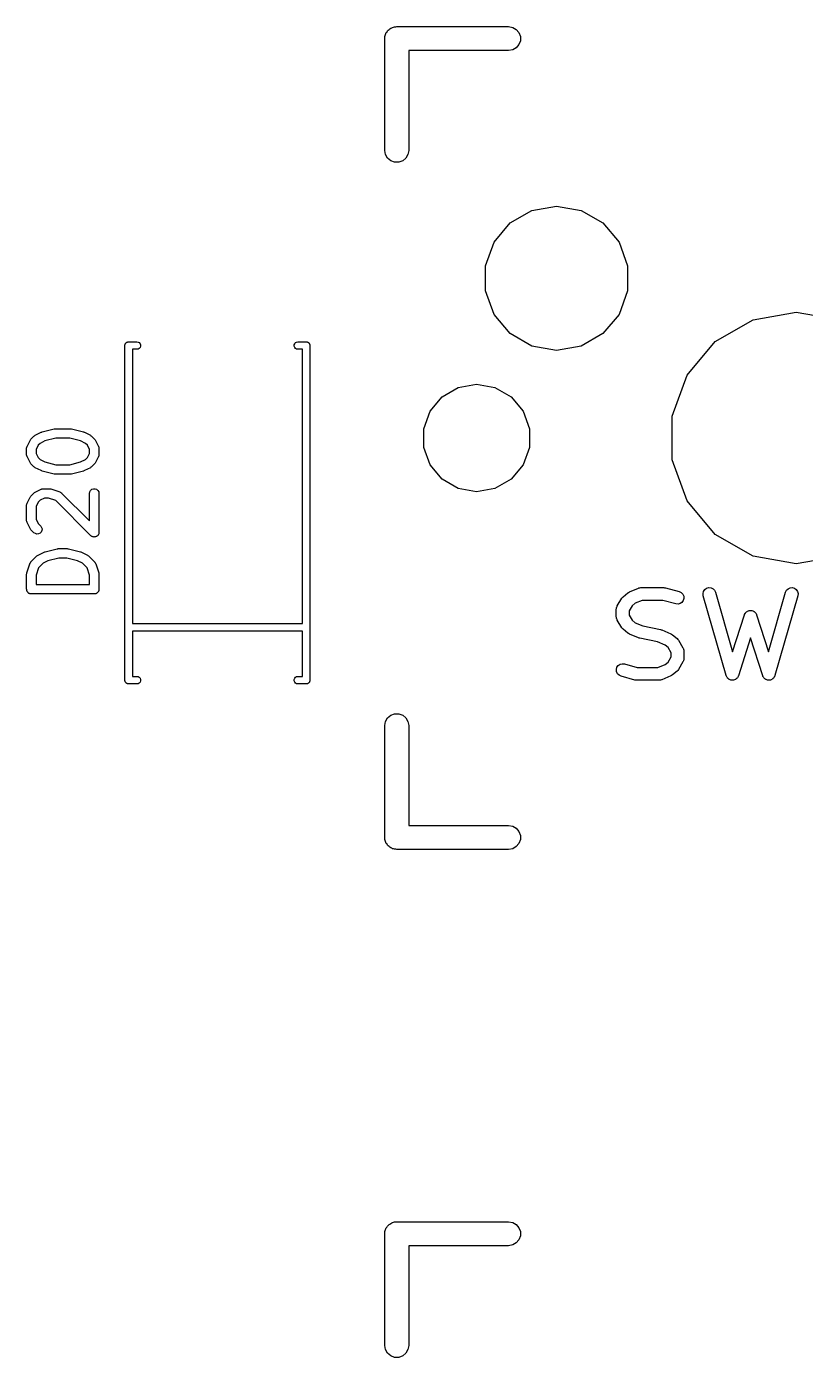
# Model space of a CAD drawing. Extents: x 37 to 154, y -133 to -20.
# Drawn here: x 37.77 to 50.15, y -102.62 to -81.46 of the extents above; entities that cross this region are included whole.
import ezdxf

# ---------------------------------------------------------------- set-up
doc = ezdxf.new("R2010")
doc.units = 0
doc.header["$MEASUREMENT"] = 0
doc.layers.add('BLACK', color=7, linetype='CONTINUOUS')

msp = doc.modelspace()

# ---------------------------------------------------------------- linework, layer by layer
at = {"layer": 'Black'}
for p, q in [((43.4595, -81.65), (43.4624, -81.6336)), ((43.4595, -83.428), (43.4595, -81.65)), ((43.4624, -81.6169), (43.4681, -81.6013)), ((43.4624, -81.6336), (43.4624, -81.6169)), ((43.4681, -81.6013), (43.471, -81.5848)), ((43.471, -81.5848), (43.4793, -81.5704)), ((43.4793, -81.5704), (43.485, -81.5547)), ((43.485, -81.5547), (43.4957, -81.542)), ((43.4957, -81.542), (43.5041, -81.5275)), ((43.5041, -81.5275), (43.5168, -81.5168)), ((43.5168, -81.5168), (43.5275, -81.5041)), ((43.5275, -81.5041), (43.542, -81.4957)), ((43.542, -81.4957), (43.5547, -81.485)), ((43.5547, -81.485), (43.5704, -81.4793)), ((43.5704, -81.4793), (43.5848, -81.471)), ((43.5848, -81.471), (43.6013, -81.4681)), ((43.6013, -81.4681), (43.6169, -81.4624)), ((43.6169, -81.4624), (43.6336, -81.4624)), ((43.6336, -81.4624), (43.65, -81.4595)), ((43.65, -81.4595), (45.428, -81.4595)), ((45.428, -81.4595), (45.4932, -81.471)), ((45.4932, -81.471), (45.5505, -81.5041)), ((45.5505, -81.5041), (45.593, -81.5547)), ((45.593, -81.5547), (45.6156, -81.6169)), ((45.6156, -81.6169), (45.6156, -81.6831)), ((45.428, -81.8405), (43.8405, -81.8405)), ((43.8405, -81.8405), (43.8405, -83.428)), ((45.4932, -81.829), (45.428, -81.8405)), ((45.5505, -81.7959), (45.4932, -81.829)), ((45.593, -81.7452), (45.5505, -81.7959)), ((45.6156, -81.6831), (45.593, -81.7452)), ((43.471, -83.4932), (43.4595, -83.428)), ((43.5041, -83.5505), (43.471, -83.4932)), ((43.5547, -83.593), (43.5041, -83.5505)), ((43.7959, -83.5505), (43.7452, -83.593)), ((43.829, -83.4932), (43.7959, -83.5505)), ((43.8405, -83.428), (43.829, -83.4932)), ((43.6169, -83.6156), (43.5547, -83.593)), ((43.6831, -83.6156), (43.6169, -83.6156)), ((43.7452, -83.593), (43.6831, -83.6156)), ((45.4525, -84.5811), (45.7976, -84.3818)), ((45.7976, -84.3818), (46.19, -84.3126)), ((46.19, -84.3126), (46.5824, -84.3818)), ((46.5824, -84.3818), (46.9275, -84.5811)), ((45.1964, -84.8863), (45.4525, -84.5811)), ((46.9275, -84.5811), (47.1836, -84.8863)), ((45.0601, -85.2608), (45.1964, -84.8863)), ((47.1836, -84.8863), (47.3199, -85.2608)), ((45.0601, -85.6592), (45.0601, -85.2608)), ((47.3199, -85.2608), (47.3199, -85.6592)), ((45.1964, -86.0337), (45.0601, -85.6592)), ((47.3199, -85.6592), (47.1836, -86.0337)), ((45.4525, -86.3389), (45.1964, -86.0337)), ((47.1836, -86.0337), (46.9275, -86.3389)), ((49.3154, -86.1192), (50, -85.9985)), ((50, -85.9985), (50.6846, -86.1192)), ((48.7134, -86.4667), (49.3154, -86.1192)), ((39.33, -86.53), (39.3309, -86.5248)), ((39.33, -91.85), (39.33, -86.53)), ((39.3309, -86.5196), (39.3327, -86.5147)), ((39.3309, -86.5248), (39.3309, -86.5196)), ((39.3327, -86.5147), (39.3336, -86.5095)), ((39.3336, -86.5095), (39.3362, -86.5049)), ((39.3362, -86.5049), (39.338, -86.5)), ((39.338, -86.5), (39.3414, -86.496)), ((39.3414, -86.496), (39.344, -86.4914)), ((39.344, -86.4914), (39.3481, -86.4881)), ((39.3481, -86.4881), (39.3514, -86.484)), ((39.3514, -86.484), (39.356, -86.4814)), ((39.356, -86.4814), (39.36, -86.478)), ((39.36, -86.478), (39.3649, -86.4762)), ((39.3649, -86.4762), (39.3695, -86.4736)), ((39.3695, -86.4736), (39.3747, -86.4727)), ((39.3747, -86.4727), (39.3796, -86.4709)), ((39.3796, -86.4709), (39.3848, -86.4709)), ((39.3848, -86.4709), (39.39, -86.47)), ((39.39, -86.47), (39.52, -86.47)), ((39.52, -86.47), (39.5405, -86.4736)), ((39.5405, -86.4736), (39.5586, -86.484)), ((39.5586, -86.484), (39.572, -86.5)), ((39.572, -86.5), (39.5791, -86.5196)), ((39.5791, -86.5196), (39.5791, -86.5404)), ((42.0209, -86.5196), (42.028, -86.5)), ((42.0209, -86.5404), (42.0209, -86.5196)), ((42.028, -86.5), (42.0414, -86.484)), ((42.0414, -86.484), (42.0595, -86.4736)), ((42.0595, -86.4736), (42.08, -86.47)), ((42.08, -86.47), (42.21, -86.47)), ((42.21, -86.47), (42.2152, -86.4709)), ((42.2152, -86.4709), (42.2204, -86.4709)), ((42.2204, -86.4709), (42.2253, -86.4727)), ((42.2253, -86.4727), (42.2305, -86.4736)), ((42.2305, -86.4736), (42.2351, -86.4762)), ((42.2351, -86.4762), (42.24, -86.478)), ((42.24, -86.478), (42.244, -86.4814)), ((42.244, -86.4814), (42.2486, -86.484)), ((42.2486, -86.484), (42.2519, -86.4881)), ((42.2519, -86.4881), (42.256, -86.4914)), ((42.256, -86.4914), (42.2586, -86.496)), ((42.2586, -86.496), (42.262, -86.5)), ((42.262, -86.5), (42.2638, -86.5049)), ((42.2638, -86.5049), (42.2664, -86.5095)), ((42.2664, -86.5095), (42.2673, -86.5147)), ((42.2673, -86.5147), (42.2691, -86.5196)), ((42.2691, -86.5196), (42.2691, -86.5248)), ((42.2691, -86.5248), (42.27, -86.53)), ((42.27, -86.53), (42.27, -91.85)), ((45.7976, -86.5382), (45.4525, -86.3389)), ((46.9275, -86.3389), (46.5824, -86.5382)), ((48.2666, -86.9992), (48.7134, -86.4667)), ((39.52, -86.59), (39.45, -86.59)), ((39.45, -86.59), (39.45, -90.95)), ((39.5405, -86.5864), (39.52, -86.59)), ((39.5586, -86.576), (39.5405, -86.5864)), ((39.572, -86.56), (39.5586, -86.576)), ((39.5791, -86.5404), (39.572, -86.56)), ((42.028, -86.56), (42.0209, -86.5404)), ((42.0414, -86.576), (42.028, -86.56)), ((42.0595, -86.5864), (42.0414, -86.576)), ((42.08, -86.59), (42.0595, -86.5864)), ((42.15, -86.59), (42.08, -86.59)), ((42.15, -90.95), (42.15, -86.59)), ((46.19, -86.6074), (45.7976, -86.5382)), ((46.5824, -86.5382), (46.19, -86.6074)), ((44.6279, -87.1974), (44.92, -87.1458)), ((44.92, -87.1458), (45.2121, -87.1974)), ((48.0289, -87.6524), (48.2666, -86.9992)), ((44.1803, -87.5729), (44.371, -87.3457)), ((44.371, -87.3457), (44.6279, -87.1974)), ((45.2121, -87.1974), (45.469, -87.3457)), ((45.469, -87.3457), (45.6597, -87.5729)), ((44.0788, -87.8517), (44.1803, -87.5729)), ((45.6597, -87.5729), (45.7612, -87.8517)), ((48.0289, -88.3476), (48.0289, -87.6524)), ((37.837, -88.0179), (37.8846, -87.9703)), ((37.8846, -87.9703), (37.8944, -87.9634)), ((37.8944, -87.9634), (37.9041, -87.9563)), ((37.9041, -87.9563), (37.9993, -87.9086)), ((37.9993, -87.9086), (38.0072, -87.9063)), ((38.0072, -87.9063), (38.0147, -87.903)), ((38.0147, -87.903), (38.2051, -87.8553)), ((38.2326, -88.0031), (38.059, -88.0465)), ((38.2051, -87.8553), (38.2143, -87.8547)), ((38.2143, -87.8547), (38.2233, -87.8531)), ((38.2233, -87.8531), (38.4614, -87.8531)), ((38.4522, -88.0031), (38.2326, -88.0031)), ((38.6257, -88.0465), (38.4522, -88.0031)), ((38.4614, -87.8531), (38.4705, -87.8547)), ((38.4705, -87.8547), (38.4796, -87.8553)), ((38.4796, -87.8553), (38.6701, -87.903)), ((38.6701, -87.903), (38.6776, -87.9063)), ((38.6776, -87.9063), (38.6854, -87.9086)), ((38.6854, -87.9086), (38.7807, -87.9563)), ((38.7807, -87.9563), (38.7903, -87.9634)), ((38.7903, -87.9634), (38.8002, -87.9703)), ((38.8002, -87.9703), (38.8478, -88.0179)), ((44.0788, -88.1483), (44.0788, -87.8517)), ((45.7612, -87.8517), (45.7612, -88.1483)), ((37.7674, -88.1662), (37.7681, -88.1619)), ((37.7674, -88.2614), (37.7674, -88.1662)), ((37.7679, -88.1576), (37.7704, -88.1492)), ((37.7681, -88.1619), (37.7679, -88.1576)), ((37.7704, -88.1492), (37.7719, -88.1405)), ((37.7719, -88.1405), (37.7741, -88.1368)), ((37.7741, -88.1368), (37.7753, -88.1326)), ((37.7753, -88.1326), (37.8229, -88.0374)), ((37.8229, -88.0374), (37.8301, -88.0278)), ((37.8301, -88.0278), (37.837, -88.0179)), ((37.9516, -88.1154), (37.9174, -88.1839)), ((37.9174, -88.1839), (37.9174, -88.2437)), ((37.982, -88.085), (37.9516, -88.1154)), ((38.059, -88.0465), (37.982, -88.085)), ((38.7027, -88.085), (38.6257, -88.0465)), ((38.7331, -88.1154), (38.7027, -88.085)), ((38.7674, -88.1839), (38.7331, -88.1154)), ((38.7674, -88.2437), (38.7674, -88.1839)), ((38.8478, -88.0179), (38.8547, -88.0278)), ((38.8547, -88.0278), (38.8618, -88.0374)), ((38.8618, -88.0374), (38.9095, -88.1326)), ((38.9095, -88.1326), (38.9107, -88.1368)), ((38.9107, -88.1368), (38.9129, -88.1405)), ((38.9129, -88.1405), (38.9144, -88.1492)), ((38.9144, -88.1492), (38.9169, -88.1576)), ((38.9169, -88.1576), (38.9166, -88.1619)), ((38.9166, -88.1619), (38.9174, -88.1662)), ((38.9174, -88.1662), (38.9174, -88.2614)), ((44.1803, -88.4271), (44.0788, -88.1483)), ((45.7612, -88.1483), (45.6597, -88.4271)), ((37.7681, -88.2657), (37.7674, -88.2614)), ((37.7679, -88.27), (37.7681, -88.2657)), ((37.7704, -88.2784), (37.7679, -88.27)), ((37.7719, -88.2871), (37.7704, -88.2784)), ((37.7741, -88.2908), (37.7719, -88.2871)), ((37.7753, -88.295), (37.7741, -88.2908)), ((37.8229, -88.3902), (37.7753, -88.295)), ((37.8301, -88.3999), (37.8229, -88.3902)), ((37.837, -88.4097), (37.8301, -88.3999)), ((37.8846, -88.4573), (37.837, -88.4097)), ((37.9174, -88.2437), (37.9516, -88.3122)), ((37.9516, -88.3122), (37.982, -88.3426)), ((37.982, -88.3426), (38.059, -88.3811)), ((38.059, -88.3811), (38.2326, -88.4245)), ((38.2326, -88.4245), (38.4522, -88.4245)), ((38.4522, -88.4245), (38.6257, -88.3811)), ((38.6257, -88.3811), (38.7027, -88.3426)), ((38.7027, -88.3426), (38.7331, -88.3122)), ((38.7331, -88.3122), (38.7674, -88.2437)), ((38.8478, -88.4097), (38.8002, -88.4573)), ((38.8547, -88.3999), (38.8478, -88.4097)), ((38.8618, -88.3902), (38.8547, -88.3999)), ((38.9095, -88.295), (38.8618, -88.3902)), ((38.9107, -88.2908), (38.9095, -88.295)), ((38.9129, -88.2871), (38.9107, -88.2908)), ((38.9144, -88.2784), (38.9129, -88.2871)), ((38.9169, -88.27), (38.9144, -88.2784)), ((38.9174, -88.2614), (38.9166, -88.2657)), ((38.9166, -88.2657), (38.9169, -88.27)), ((44.371, -88.6543), (44.1803, -88.4271)), ((45.6597, -88.4271), (45.469, -88.6543)), ((48.2666, -89.0008), (48.0289, -88.3476)), ((37.8944, -88.4642), (37.8846, -88.4573)), ((37.9041, -88.4714), (37.8944, -88.4642)), ((37.9993, -88.519), (37.9041, -88.4714)), ((38.0072, -88.5213), (37.9993, -88.519)), ((38.0147, -88.5247), (38.0072, -88.5213)), ((38.2051, -88.5723), (38.0147, -88.5247)), ((38.2143, -88.5729), (38.2051, -88.5723)), ((38.2233, -88.5745), (38.2143, -88.5729)), ((38.4614, -88.5745), (38.2233, -88.5745)), ((38.4705, -88.5729), (38.4614, -88.5745)), ((38.4796, -88.5723), (38.4705, -88.5729)), ((38.6701, -88.5247), (38.4796, -88.5723)), ((38.6776, -88.5213), (38.6701, -88.5247)), ((38.6854, -88.519), (38.6776, -88.5213)), ((38.7807, -88.4714), (38.6854, -88.519)), ((38.7903, -88.4642), (38.7807, -88.4714)), ((38.8002, -88.4573), (38.7903, -88.4642)), ((37.9041, -88.861), (37.9993, -88.8134)), ((37.9993, -88.8134), (38.0035, -88.8122)), ((38.0035, -88.8122), (38.0072, -88.81)), ((38.0072, -88.81), (38.0159, -88.8085)), ((38.0159, -88.8085), (38.0243, -88.806)), ((38.0243, -88.806), (38.0286, -88.8062)), ((38.0286, -88.8062), (38.0329, -88.8055)), ((38.0329, -88.8055), (38.1281, -88.8055)), ((38.1281, -88.8055), (38.1399, -88.8076)), ((38.1399, -88.8076), (38.1518, -88.8093)), ((38.1518, -88.8093), (38.2947, -88.8569)), ((38.2947, -88.8569), (38.2985, -88.859)), ((38.7674, -88.8805), (38.7719, -88.8548)), ((38.7719, -88.8548), (38.7849, -88.8323)), ((38.7849, -88.8323), (38.8049, -88.8155)), ((38.8049, -88.8155), (38.8294, -88.8066)), ((38.8294, -88.8066), (38.8554, -88.8066)), ((38.8554, -88.8066), (38.8799, -88.8155)), ((38.8799, -88.8155), (38.8998, -88.8323)), ((38.8998, -88.8323), (38.9129, -88.8548)), ((38.9129, -88.8548), (38.9174, -88.8805)), ((44.6279, -88.8026), (44.371, -88.6543)), ((44.92, -88.8541), (44.6279, -88.8026)), ((45.2121, -88.8026), (44.92, -88.8541)), ((45.469, -88.6543), (45.2121, -88.8026)), ((37.7674, -89.071), (37.7681, -89.0667)), ((37.7679, -89.0624), (37.7704, -89.054)), ((37.7681, -89.0667), (37.7679, -89.0624)), ((37.7704, -89.054), (37.7719, -89.0453)), ((37.7719, -89.0453), (37.7741, -89.0416)), ((37.7741, -89.0416), (37.7753, -89.0374)), ((37.7753, -89.0374), (37.8229, -88.9422)), ((37.8229, -88.9422), (37.8301, -88.9325)), ((37.8301, -88.9325), (37.837, -88.9227)), ((37.837, -88.9227), (37.8846, -88.8751)), ((37.8846, -88.8751), (37.8944, -88.8682)), ((37.8944, -88.8682), (37.9041, -88.861)), ((37.9516, -89.0201), (37.9174, -89.0887)), ((37.982, -88.9897), (37.9516, -89.0201)), ((38.0506, -88.9555), (37.982, -88.9897)), ((38.1159, -88.9555), (38.0506, -88.9555)), ((38.2304, -88.9936), (38.1159, -88.9555)), ((38.7893, -89.5526), (38.2304, -88.9936)), ((38.2985, -88.859), (38.3026, -88.8601)), ((38.3026, -88.8601), (38.3098, -88.8652)), ((38.3098, -88.8652), (38.3176, -88.8693)), ((38.3176, -88.8693), (38.3204, -88.8726)), ((38.3204, -88.8726), (38.324, -88.8751)), ((38.324, -88.8751), (38.7674, -89.3185)), ((38.7674, -89.3185), (38.7674, -88.8805)), ((38.9174, -88.8805), (38.9174, -89.4995)), ((48.7134, -89.5332), (48.2666, -89.0008)), ((37.7674, -89.309), (37.7674, -89.071)), ((37.9174, -89.0887), (37.9174, -89.2913)), ((37.7681, -89.3133), (37.7674, -89.309)), ((37.7679, -89.3176), (37.7681, -89.3133)), ((37.7704, -89.326), (37.7679, -89.3176)), ((37.7719, -89.3347), (37.7704, -89.326)), ((37.7741, -89.3384), (37.7719, -89.3347)), ((37.7753, -89.3426), (37.7741, -89.3384)), ((37.8229, -89.4378), (37.7753, -89.3426)), ((37.8301, -89.4475), (37.8229, -89.4378)), ((37.837, -89.4573), (37.8301, -89.4475)), ((37.8846, -89.5049), (37.837, -89.4573)), ((37.9174, -89.2913), (37.9516, -89.3599)), ((37.9516, -89.3599), (37.9907, -89.3989)), ((37.9907, -89.3989), (38.0056, -89.4202)), ((38.0101, -89.4713), (37.9991, -89.4949)), ((38.0056, -89.4202), (38.0123, -89.4454)), ((38.0123, -89.4454), (38.0101, -89.4713)), ((37.9059, -89.5199), (37.8846, -89.5049)), ((37.9311, -89.5266), (37.9059, -89.5199)), ((37.957, -89.5243), (37.9311, -89.5266)), ((37.9806, -89.5133), (37.957, -89.5243)), ((37.9991, -89.4949), (37.9806, -89.5133)), ((38.7974, -89.5582), (38.7893, -89.5526)), ((38.8049, -89.5645), (38.7974, -89.5582)), ((38.808, -89.5656), (38.8049, -89.5645)), ((38.8107, -89.5675), (38.808, -89.5656)), ((38.8202, -89.57), (38.8107, -89.5675)), ((38.8294, -89.5734), (38.8202, -89.57)), ((38.8327, -89.5734), (38.8294, -89.5734)), ((38.8358, -89.5742), (38.8327, -89.5734)), ((38.8456, -89.5734), (38.8358, -89.5742)), ((38.8554, -89.5734), (38.8456, -89.5734)), ((38.8585, -89.5723), (38.8554, -89.5734)), ((38.8618, -89.572), (38.8585, -89.5723)), ((38.8707, -89.5678), (38.8618, -89.572)), ((38.8799, -89.5645), (38.8707, -89.5678)), ((38.8824, -89.5624), (38.8799, -89.5645)), ((38.8854, -89.561), (38.8824, -89.5624)), ((38.8923, -89.554), (38.8854, -89.561)), ((38.8998, -89.5477), (38.8923, -89.554)), ((38.9015, -89.5449), (38.8998, -89.5477)), ((38.9038, -89.5425), (38.9015, -89.5449)), ((38.908, -89.5337), (38.9038, -89.5425)), ((38.9129, -89.5252), (38.908, -89.5337)), ((38.9134, -89.5219), (38.9129, -89.5252)), ((38.9148, -89.5189), (38.9134, -89.5219)), ((38.9157, -89.5092), (38.9148, -89.5189)), ((38.9174, -89.4995), (38.9157, -89.5092)), ((49.3154, -89.8808), (48.7134, -89.5332)), ((37.837, -89.9703), (37.9322, -89.8751)), ((37.9322, -89.8751), (37.9421, -89.8682)), ((37.9421, -89.8682), (37.9517, -89.861)), ((37.9517, -89.861), (38.0469, -89.8134)), ((38.0469, -89.8134), (38.0548, -89.8111)), ((38.0548, -89.8111), (38.0623, -89.8077)), ((38.0623, -89.8077), (38.2528, -89.7601)), ((38.2802, -89.9079), (38.1067, -89.9512)), ((38.2528, -89.7601), (38.2619, -89.7595)), ((38.2619, -89.7595), (38.271, -89.7579)), ((38.271, -89.7579), (38.4138, -89.7579)), ((38.4046, -89.9079), (38.2802, -89.9079)), ((38.5781, -89.9512), (38.4046, -89.9079)), ((38.4138, -89.7579), (38.4228, -89.7595)), ((38.4228, -89.7595), (38.432, -89.7601)), ((38.432, -89.7601), (38.6225, -89.8077)), ((38.6225, -89.8077), (38.63, -89.8111)), ((38.63, -89.8111), (38.6378, -89.8134)), ((38.6378, -89.8134), (38.7331, -89.861)), ((38.7331, -89.861), (38.7427, -89.8682)), ((38.7427, -89.8682), (38.7526, -89.8751)), ((38.7526, -89.8751), (38.8478, -89.9703)), ((50, -90.0015), (49.3154, -89.8808)), ((50.6846, -89.8808), (50, -90.0015)), ((37.7712, -90.1425), (37.8188, -89.9996)), ((37.8188, -89.9996), (37.8209, -89.9958)), ((37.8209, -89.9958), (37.822, -89.9916)), ((37.822, -89.9916), (37.8271, -89.9844)), ((37.8271, -89.9844), (37.8313, -89.9767)), ((37.8313, -89.9767), (37.8345, -89.9738)), ((37.8345, -89.9738), (37.837, -89.9703)), ((37.9556, -90.0638), (37.9174, -90.1784)), ((38.0297, -89.9897), (37.9556, -90.0638)), ((38.1067, -89.9512), (38.0297, -89.9897)), ((38.6551, -89.9897), (38.5781, -89.9512)), ((38.7292, -90.0638), (38.6551, -89.9897)), ((38.7674, -90.1784), (38.7292, -90.0638)), ((38.8478, -89.9703), (38.8503, -89.9738)), ((38.8503, -89.9738), (38.8535, -89.9767)), ((38.8535, -89.9767), (38.8577, -89.9844)), ((38.8577, -89.9844), (38.8627, -89.9916)), ((38.8627, -89.9916), (38.8639, -89.9958)), ((38.8639, -89.9958), (38.8659, -89.9996)), ((38.8659, -89.9996), (38.9135, -90.1425)), ((37.7674, -90.1662), (37.7695, -90.1543)), ((37.7674, -90.4043), (37.7674, -90.1662)), ((37.7695, -90.1543), (37.7712, -90.1425)), ((37.9174, -90.1784), (37.9174, -90.3293)), ((37.9174, -90.3293), (38.7674, -90.3293)), ((38.7674, -90.3293), (38.7674, -90.1784)), ((38.9135, -90.1425), (38.9153, -90.1543)), ((38.9153, -90.1543), (38.9174, -90.1662)), ((38.9174, -90.1662), (38.9174, -90.4043)), ((37.7685, -90.4107), (37.7674, -90.4043)), ((37.7685, -90.4173), (37.7685, -90.4107)), ((37.7708, -90.4235), (37.7685, -90.4173)), ((37.7719, -90.4299), (37.7708, -90.4235)), ((37.7752, -90.4356), (37.7719, -90.4299)), ((37.7774, -90.4418), (37.7752, -90.4356)), ((37.7816, -90.4468), (37.7774, -90.4418)), ((37.7849, -90.4525), (37.7816, -90.4468)), ((37.79, -90.4567), (37.7849, -90.4525)), ((37.7942, -90.4617), (37.79, -90.4567)), ((37.7999, -90.465), (37.7942, -90.4617)), ((37.8049, -90.4692), (37.7999, -90.465)), ((37.811, -90.4715), (37.8049, -90.4692)), ((37.8167, -90.4748), (37.811, -90.4715)), ((37.8232, -90.4759), (37.8167, -90.4748)), ((37.8294, -90.4781), (37.8232, -90.4759)), ((37.8359, -90.4781), (37.8294, -90.4781)), ((37.8424, -90.4793), (37.8359, -90.4781)), ((38.8424, -90.4793), (37.8424, -90.4793)), ((38.8488, -90.4781), (38.8424, -90.4793)), ((38.8554, -90.4781), (38.8488, -90.4781)), ((38.8616, -90.4759), (38.8554, -90.4781)), ((38.868, -90.4748), (38.8616, -90.4759)), ((38.8737, -90.4715), (38.868, -90.4748)), ((38.8799, -90.4692), (38.8737, -90.4715)), ((38.8849, -90.465), (38.8799, -90.4692)), ((38.8906, -90.4617), (38.8849, -90.465)), ((38.8948, -90.4567), (38.8906, -90.4617)), ((38.8998, -90.4525), (38.8948, -90.4567)), ((38.9031, -90.4468), (38.8998, -90.4525)), ((38.9073, -90.4418), (38.9031, -90.4468)), ((38.9096, -90.4356), (38.9073, -90.4418)), ((38.9129, -90.4299), (38.9096, -90.4356)), ((38.914, -90.4235), (38.9129, -90.4299)), ((38.9162, -90.4173), (38.914, -90.4235)), ((38.9174, -90.4043), (38.9162, -90.4107)), ((38.9162, -90.4107), (38.9162, -90.4173)), ((47.1552, -90.6692), (47.2277, -90.5482)), ((47.2277, -90.5482), (47.2388, -90.5354)), ((47.2388, -90.5354), (47.2498, -90.5224)), ((47.2498, -90.5224), (47.3224, -90.4619)), ((47.3224, -90.4619), (47.3356, -90.4544)), ((47.3356, -90.4544), (47.3484, -90.4462)), ((47.3484, -90.4462), (47.4935, -90.3857)), ((47.4935, -90.3857), (47.4958, -90.3852)), ((47.4958, -90.3852), (47.4978, -90.3841)), ((47.4978, -90.3841), (47.5129, -90.3814)), ((47.5129, -90.3814), (47.5279, -90.378)), ((47.5279, -90.378), (47.5303, -90.3783)), ((47.5303, -90.3783), (47.5326, -90.3779)), ((47.5326, -90.3779), (47.8954, -90.3779)), ((47.8954, -90.3779), (47.909, -90.3803)), ((47.909, -90.3803), (47.9226, -90.3816)), ((47.9226, -90.3816), (48.1403, -90.4421)), ((48.1403, -90.4421), (48.1722, -90.4573)), ((48.1722, -90.4573), (48.1969, -90.4825)), ((48.1969, -90.4825), (48.2115, -90.5146)), ((48.2143, -90.5498), (48.2048, -90.5838)), ((48.2115, -90.5146), (48.2143, -90.5498)), ((48.5198, -90.4723), (48.5284, -90.4381)), ((48.5235, -90.5074), (48.5198, -90.4723)), ((48.8863, -91.7774), (48.5235, -90.5074)), ((48.5284, -90.4381), (48.5481, -90.4089)), ((48.5481, -90.4089), (48.5767, -90.3882)), ((48.5767, -90.3882), (48.6106, -90.3785)), ((48.6106, -90.3785), (48.6458, -90.381)), ((48.6458, -90.381), (48.678, -90.3953)), ((48.678, -90.3953), (48.7034, -90.4199)), ((48.7034, -90.4199), (48.7188, -90.4516)), ((48.7188, -90.4516), (48.9895, -91.399)), ((49.5591, -91.399), (49.8297, -90.4516)), ((50.0251, -90.5074), (49.6623, -91.7774)), ((49.8297, -90.4516), (49.8452, -90.4199)), ((49.8452, -90.4199), (49.8705, -90.3953)), ((49.8705, -90.3953), (49.9028, -90.381)), ((49.9028, -90.381), (49.938, -90.3785)), ((49.938, -90.3785), (49.9719, -90.3882)), ((49.9719, -90.3882), (50.0004, -90.4089)), ((50.0004, -90.4089), (50.0202, -90.4381)), ((50.0202, -90.4381), (50.0288, -90.4723)), ((50.0288, -90.4723), (50.0251, -90.5074)), ((47.1407, -90.7214), (47.1424, -90.7118)), ((47.1407, -90.8424), (47.1407, -90.7214)), ((47.1424, -90.7118), (47.1425, -90.7021)), ((47.1425, -90.7021), (47.1454, -90.6946)), ((47.1454, -90.6946), (47.1468, -90.6867)), ((47.1468, -90.6867), (47.1517, -90.6782)), ((47.1517, -90.6782), (47.1552, -90.6692)), ((47.3931, -90.6675), (47.3439, -90.7496)), ((47.3439, -90.7496), (47.3439, -90.8142)), ((47.4407, -90.6279), (47.3931, -90.6675)), ((47.5529, -90.5811), (47.4407, -90.6279)), ((47.8816, -90.5811), (47.5529, -90.5811)), ((48.0859, -90.6379), (47.8816, -90.5811)), ((48.1211, -90.6413), (48.0859, -90.6379)), ((48.1552, -90.6325), (48.1211, -90.6413)), ((48.1843, -90.6125), (48.1552, -90.6325)), ((48.2048, -90.5838), (48.1843, -90.6125)), ((49.2099, -90.7657), (49.2201, -90.7565)), ((49.2201, -90.7565), (49.2238, -90.7549)), ((49.2238, -90.7549), (49.227, -90.7525)), ((49.227, -90.7525), (49.24, -90.7483)), ((49.24, -90.7483), (49.2527, -90.7431)), ((49.2527, -90.7431), (49.2568, -90.7429)), ((49.2568, -90.7429), (49.2606, -90.7417)), ((49.2606, -90.7417), (49.2743, -90.7422)), ((49.2743, -90.7422), (49.288, -90.7417)), ((49.288, -90.7417), (49.2918, -90.7429)), ((49.2918, -90.7429), (49.2959, -90.7431)), ((49.2959, -90.7431), (49.3085, -90.7483)), ((49.3085, -90.7483), (49.3216, -90.7525)), ((49.3216, -90.7525), (49.3248, -90.7549)), ((49.3248, -90.7549), (49.3285, -90.7565)), ((49.3285, -90.7565), (49.3387, -90.7657)), ((39.45, -90.95), (42.15, -90.95)), ((47.1424, -90.852), (47.1407, -90.8424)), ((47.1425, -90.8617), (47.1424, -90.852)), ((47.1454, -90.8692), (47.1425, -90.8617)), ((47.1468, -90.8771), (47.1454, -90.8692)), ((47.1517, -90.8856), (47.1468, -90.8771)), ((47.1552, -90.8947), (47.1517, -90.8856)), ((47.2277, -91.0156), (47.1552, -90.8947)), ((47.3439, -90.8142), (47.3931, -90.8963)), ((47.3931, -90.8963), (47.4407, -90.9359)), ((47.4407, -90.9359), (47.5627, -90.9868)), ((48.9895, -91.399), (49.1775, -90.8114)), ((49.1775, -90.8114), (49.1794, -90.8078)), ((49.1794, -90.8078), (49.1803, -90.8039)), ((49.1803, -90.8039), (49.1876, -90.7923)), ((49.1876, -90.7923), (49.1939, -90.7802)), ((49.1939, -90.7802), (49.1969, -90.7775)), ((49.1969, -90.7775), (49.1991, -90.7741)), ((49.1991, -90.7741), (49.2099, -90.7657)), ((49.3387, -90.7657), (49.3495, -90.7741)), ((49.3495, -90.7741), (49.3516, -90.7775)), ((49.3516, -90.7775), (49.3546, -90.7802)), ((49.3546, -90.7802), (49.361, -90.7923)), ((49.361, -90.7923), (49.3683, -90.8039)), ((49.3683, -90.8039), (49.3692, -90.8078)), ((49.3692, -90.8078), (49.3711, -90.8114)), ((49.3711, -90.8114), (49.5591, -91.399)), ((42.15, -91.07), (39.45, -91.07)), ((39.45, -91.07), (39.45, -91.79)), ((42.15, -91.79), (42.15, -91.07)), ((47.2389, -91.0284), (47.2277, -91.0156)), ((47.2498, -91.0414), (47.2389, -91.0284)), ((47.3224, -91.1019), (47.2498, -91.0414)), ((47.3356, -91.1094), (47.3224, -91.1019)), ((47.3484, -91.1176), (47.3356, -91.1094)), ((47.4935, -91.1781), (47.3484, -91.1176)), ((47.5029, -91.1802), (47.4935, -91.1781)), ((47.5118, -91.1837), (47.5029, -91.1802)), ((47.7927, -91.2423), (47.5118, -91.1837)), ((47.5627, -90.9868), (47.8436, -91.0453)), ((47.8436, -91.0453), (47.8525, -91.0489)), ((47.8525, -91.0489), (47.8619, -91.051)), ((47.8619, -91.051), (48.0071, -91.1115)), ((48.0071, -91.1115), (48.0199, -91.1196)), ((48.0199, -91.1196), (48.033, -91.1272)), ((48.033, -91.1272), (48.1056, -91.1877)), ((49.2743, -91.1757), (49.0808, -91.7805)), ((49.4678, -91.7805), (49.2743, -91.1757)), ((47.9148, -91.2931), (47.7927, -91.2423)), ((47.9623, -91.3327), (47.9148, -91.2931)), ((48.0115, -91.4148), (47.9623, -91.3327)), ((48.1056, -91.1877), (48.1166, -91.2006)), ((48.1166, -91.2006), (48.1277, -91.2134)), ((48.1277, -91.2134), (48.2003, -91.3344)), ((48.2003, -91.3344), (48.2037, -91.3435)), ((48.2037, -91.3435), (48.2086, -91.3519)), ((48.2086, -91.3519), (48.21, -91.3598)), ((48.21, -91.3598), (48.2129, -91.3673)), ((48.2129, -91.3673), (48.2131, -91.3771)), ((48.2131, -91.3771), (48.2147, -91.3867)), ((48.2147, -91.3867), (48.2147, -91.5076)), ((47.1711, -91.6166), (47.2002, -91.5966)), ((47.2002, -91.5966), (47.2344, -91.5878)), ((47.2344, -91.5878), (47.2695, -91.5912)), ((47.2695, -91.5912), (47.4738, -91.6479)), ((47.8025, -91.6479), (47.9148, -91.6012)), ((47.9148, -91.6012), (47.9623, -91.5615)), ((47.9623, -91.5615), (48.0115, -91.4795)), ((48.0115, -91.4795), (48.0115, -91.4148)), ((48.2003, -91.5599), (48.1277, -91.6808)), ((48.2037, -91.5508), (48.2003, -91.5599)), ((48.2086, -91.5424), (48.2037, -91.5508)), ((48.21, -91.5344), (48.2086, -91.5424)), ((48.2129, -91.5269), (48.21, -91.5344)), ((48.2131, -91.5172), (48.2129, -91.5269)), ((48.2147, -91.5076), (48.2131, -91.5172)), ((39.45, -91.79), (39.52, -91.79)), ((39.52, -91.79), (39.5405, -91.7936)), ((39.5405, -91.7936), (39.5586, -91.804)), ((39.5586, -91.804), (39.572, -91.82)), ((42.028, -91.82), (42.0414, -91.804)), ((42.0414, -91.804), (42.0595, -91.7936)), ((42.0595, -91.7936), (42.08, -91.79)), ((42.08, -91.79), (42.15, -91.79)), ((47.1412, -91.6793), (47.1506, -91.6453)), ((47.1439, -91.7144), (47.1412, -91.6793)), ((47.1585, -91.7466), (47.1439, -91.7144)), ((47.1506, -91.6453), (47.1711, -91.6166)), ((47.1833, -91.7717), (47.1585, -91.7466)), ((47.2151, -91.7869), (47.1833, -91.7717)), ((47.4328, -91.8474), (47.2151, -91.7869)), ((47.4738, -91.6479), (47.8025, -91.6479)), ((48.0071, -91.7828), (47.8619, -91.8433)), ((48.0199, -91.7746), (48.0071, -91.7828)), ((48.033, -91.7671), (48.0199, -91.7746)), ((48.1056, -91.7066), (48.033, -91.7671)), ((48.1166, -91.6937), (48.1056, -91.7066)), ((48.1277, -91.6808), (48.1166, -91.6937)), ((48.8888, -91.7825), (48.8863, -91.7774)), ((48.89, -91.788), (48.8888, -91.7825)), ((48.8964, -91.7983), (48.89, -91.788)), ((48.9017, -91.8092), (48.8964, -91.7983)), ((48.9058, -91.8131), (48.9017, -91.8092)), ((48.9088, -91.8178), (48.9058, -91.8131)), ((48.9184, -91.8253), (48.9088, -91.8178)), ((49.0602, -91.8155), (49.057, -91.8202)), ((49.0643, -91.8117), (49.0602, -91.8155)), ((49.07, -91.801), (49.0643, -91.8117)), ((49.0768, -91.7909), (49.07, -91.801)), ((49.0781, -91.7855), (49.0768, -91.7909)), ((49.0808, -91.7805), (49.0781, -91.7855)), ((49.4704, -91.7855), (49.4678, -91.7805)), ((49.4718, -91.7909), (49.4704, -91.7855)), ((49.4786, -91.801), (49.4718, -91.7909)), ((49.4842, -91.8117), (49.4786, -91.801)), ((49.4884, -91.8155), (49.4842, -91.8117)), ((49.4916, -91.8202), (49.4884, -91.8155)), ((49.6398, -91.8178), (49.6302, -91.8253)), ((49.6428, -91.8131), (49.6398, -91.8178)), ((49.6468, -91.8092), (49.6428, -91.8131)), ((49.6521, -91.7983), (49.6468, -91.8092)), ((49.6586, -91.788), (49.6521, -91.7983)), ((49.6598, -91.7825), (49.6586, -91.788)), ((49.6623, -91.7774), (49.6598, -91.7825)), ((39.3309, -91.8552), (39.33, -91.85)), ((39.3309, -91.8604), (39.3309, -91.8552)), ((39.3327, -91.8653), (39.3309, -91.8604)), ((39.3336, -91.8705), (39.3327, -91.8653)), ((39.3362, -91.8751), (39.3336, -91.8705)), ((39.338, -91.88), (39.3362, -91.8751)), ((39.3414, -91.884), (39.338, -91.88)), ((39.344, -91.8886), (39.3414, -91.884)), ((39.3481, -91.8919), (39.344, -91.8886)), ((39.3514, -91.896), (39.3481, -91.8919)), ((39.356, -91.8986), (39.3514, -91.896)), ((39.36, -91.902), (39.356, -91.8986)), ((39.3649, -91.9038), (39.36, -91.902)), ((39.3695, -91.9064), (39.3649, -91.9038)), ((39.3747, -91.9073), (39.3695, -91.9064)), ((39.3796, -91.9091), (39.3747, -91.9073)), ((39.3848, -91.9091), (39.3796, -91.9091)), ((39.39, -91.91), (39.3848, -91.9091)), ((39.52, -91.91), (39.39, -91.91)), ((39.5405, -91.9064), (39.52, -91.91)), ((39.5586, -91.896), (39.5405, -91.9064)), ((39.572, -91.88), (39.5586, -91.896)), ((39.572, -91.82), (39.5791, -91.8396)), ((39.5791, -91.8604), (39.572, -91.88)), ((39.5791, -91.8396), (39.5791, -91.8604)), ((42.0209, -91.8396), (42.028, -91.82)), ((42.0209, -91.8604), (42.0209, -91.8396)), ((42.028, -91.88), (42.0209, -91.8604)), ((42.0414, -91.896), (42.028, -91.88)), ((42.0595, -91.9064), (42.0414, -91.896)), ((42.08, -91.91), (42.0595, -91.9064)), ((42.21, -91.91), (42.08, -91.91)), ((42.2152, -91.9091), (42.21, -91.91)), ((42.2204, -91.9091), (42.2152, -91.9091)), ((42.2253, -91.9073), (42.2204, -91.9091)), ((42.2305, -91.9064), (42.2253, -91.9073)), ((42.2351, -91.9038), (42.2305, -91.9064)), ((42.24, -91.902), (42.2351, -91.9038)), ((42.244, -91.8986), (42.24, -91.902)), ((42.2486, -91.896), (42.244, -91.8986)), ((42.2519, -91.8919), (42.2486, -91.896)), ((42.256, -91.8886), (42.2519, -91.8919)), ((42.2586, -91.884), (42.256, -91.8886)), ((42.262, -91.88), (42.2586, -91.884)), ((42.2638, -91.8751), (42.262, -91.88)), ((42.2664, -91.8705), (42.2638, -91.8751)), ((42.2673, -91.8653), (42.2664, -91.8705)), ((42.2691, -91.8604), (42.2673, -91.8653)), ((42.27, -91.85), (42.2691, -91.8552)), ((42.2691, -91.8552), (42.2691, -91.8604)), ((47.4465, -91.8487), (47.4328, -91.8474)), ((47.46, -91.8511), (47.4465, -91.8487)), ((47.8229, -91.8511), (47.46, -91.8511)), ((47.8252, -91.8507), (47.8229, -91.8511)), ((47.8275, -91.851), (47.8252, -91.8507)), ((47.8425, -91.8477), (47.8275, -91.851)), ((47.8576, -91.845), (47.8425, -91.8477)), ((47.8596, -91.8438), (47.8576, -91.845)), ((47.8619, -91.8433), (47.8596, -91.8438)), ((48.9271, -91.8337), (48.9184, -91.8253)), ((48.9322, -91.836), (48.9271, -91.8337)), ((48.9367, -91.8394), (48.9322, -91.836)), ((48.9483, -91.8431), (48.9367, -91.8394)), ((48.9593, -91.8481), (48.9483, -91.8431)), ((48.9649, -91.8485), (48.9593, -91.8481)), ((48.9703, -91.8502), (48.9649, -91.8485)), ((48.9824, -91.8497), (48.9703, -91.8502)), ((48.9945, -91.8506), (48.9824, -91.8497)), ((48.9999, -91.849), (48.9945, -91.8506)), ((49.0056, -91.8488), (48.9999, -91.849)), ((49.0168, -91.8442), (49.0056, -91.8488)), ((49.0285, -91.8409), (49.0168, -91.8442)), ((49.033, -91.8376), (49.0285, -91.8409)), ((49.0382, -91.8354), (49.033, -91.8376)), ((49.0472, -91.8273), (49.0382, -91.8354)), ((49.057, -91.8202), (49.0472, -91.8273)), ((49.5014, -91.8273), (49.4916, -91.8202)), ((49.5103, -91.8354), (49.5014, -91.8273)), ((49.5156, -91.8376), (49.5103, -91.8354)), ((49.5201, -91.8409), (49.5156, -91.8376)), ((49.5318, -91.8442), (49.5201, -91.8409)), ((49.543, -91.8488), (49.5318, -91.8442)), ((49.5486, -91.849), (49.543, -91.8488)), ((49.554, -91.8506), (49.5486, -91.849)), ((49.5661, -91.8497), (49.554, -91.8506)), ((49.5783, -91.8502), (49.5661, -91.8497)), ((49.5836, -91.8485), (49.5783, -91.8502)), ((49.5892, -91.8481), (49.5836, -91.8485)), ((49.6003, -91.8431), (49.5892, -91.8481)), ((49.6119, -91.8394), (49.6003, -91.8431)), ((49.6163, -91.836), (49.6119, -91.8394)), ((49.6215, -91.8337), (49.6163, -91.836)), ((49.6302, -91.8253), (49.6215, -91.8337)), ((43.471, -92.5068), (43.5041, -92.4495)), ((43.5041, -92.4495), (43.5547, -92.407)), ((43.5547, -92.407), (43.6169, -92.3844)), ((43.6169, -92.3844), (43.6831, -92.3844)), ((43.6831, -92.3844), (43.7452, -92.407)), ((43.7452, -92.407), (43.7959, -92.4495)), ((43.7959, -92.4495), (43.829, -92.5068)), ((43.4595, -92.572), (43.471, -92.5068)), ((43.4595, -94.35), (43.4595, -92.572)), ((43.829, -92.5068), (43.8405, -92.572)), ((43.8405, -92.572), (43.8405, -94.1595)), ((43.4624, -94.3664), (43.4595, -94.35)), ((43.8405, -94.1595), (45.428, -94.1595)), ((45.428, -94.1595), (45.4932, -94.171)), ((45.4932, -94.171), (45.5505, -94.2041)), ((45.5505, -94.2041), (45.593, -94.2548)), ((45.593, -94.2548), (45.6156, -94.3169)), ((45.6156, -94.3169), (45.6156, -94.3831)), ((43.4624, -94.3831), (43.4624, -94.3664)), ((43.4681, -94.3987), (43.4624, -94.3831)), ((43.471, -94.4152), (43.4681, -94.3987)), ((43.4793, -94.4296), (43.471, -94.4152)), ((43.485, -94.4453), (43.4793, -94.4296)), ((43.4957, -94.458), (43.485, -94.4453)), ((43.5041, -94.4725), (43.4957, -94.458)), ((43.5168, -94.4832), (43.5041, -94.4725)), ((43.5275, -94.4959), (43.5168, -94.4832)), ((43.542, -94.5043), (43.5275, -94.4959)), ((43.5547, -94.515), (43.542, -94.5043)), ((43.5704, -94.5207), (43.5547, -94.515)), ((43.5848, -94.529), (43.5704, -94.5207)), ((43.6013, -94.5319), (43.5848, -94.529)), ((43.6169, -94.5376), (43.6013, -94.5319)), ((43.6336, -94.5376), (43.6169, -94.5376)), ((43.65, -94.5405), (43.6336, -94.5376)), ((45.428, -94.5405), (43.65, -94.5405)), ((45.4932, -94.529), (45.428, -94.5405)), ((45.5505, -94.4959), (45.4932, -94.529)), ((45.593, -94.4453), (45.5505, -94.4959)), ((45.6156, -94.3831), (45.593, -94.4453)), ((43.542, -100.496), (43.5547, -100.485)), ((43.5547, -100.485), (43.5704, -100.479)), ((43.5704, -100.479), (43.5848, -100.471)), ((43.5848, -100.471), (43.6013, -100.468)), ((43.6013, -100.468), (43.6169, -100.462)), ((43.6169, -100.462), (43.6336, -100.462)), ((43.6336, -100.462), (43.65, -100.459)), ((43.65, -100.459), (45.428, -100.459)), ((45.428, -100.459), (45.4932, -100.471)), ((45.4932, -100.471), (45.5505, -100.504)), ((43.4595, -100.65), (43.4624, -100.634)), ((43.4595, -102.428), (43.4595, -100.65)), ((43.4624, -100.617), (43.4681, -100.601)), ((43.4624, -100.634), (43.4624, -100.617)), ((43.4681, -100.601), (43.471, -100.585)), ((43.471, -100.585), (43.4793, -100.57)), ((43.4793, -100.57), (43.485, -100.555)), ((43.485, -100.555), (43.4957, -100.542)), ((43.4957, -100.542), (43.5041, -100.528)), ((43.5041, -100.528), (43.5168, -100.517)), ((43.5168, -100.517), (43.5275, -100.504)), ((43.5275, -100.504), (43.542, -100.496)), ((45.5505, -100.504), (45.593, -100.555)), ((45.593, -100.555), (45.6156, -100.617)), ((45.6156, -100.683), (45.593, -100.745)), ((45.6156, -100.617), (45.6156, -100.683)), ((45.428, -100.84), (43.8405, -100.84)), ((43.8405, -100.84), (43.8405, -102.428)), ((45.4932, -100.829), (45.428, -100.84)), ((45.5505, -100.796), (45.4932, -100.829)), ((45.593, -100.745), (45.5505, -100.796)), ((43.471, -102.493), (43.4595, -102.428)), ((43.5041, -102.55), (43.471, -102.493)), ((43.5547, -102.593), (43.5041, -102.55)), ((43.6169, -102.616), (43.5547, -102.593)), ((43.7452, -102.593), (43.6831, -102.616)), ((43.7959, -102.55), (43.7452, -102.593)), ((43.829, -102.493), (43.7959, -102.55)), ((43.8405, -102.428), (43.829, -102.493)), ((43.6831, -102.616), (43.6169, -102.616))]:
    msp.add_line(p, q, dxfattribs=at)

doc.saveas('drawing.dxf')
